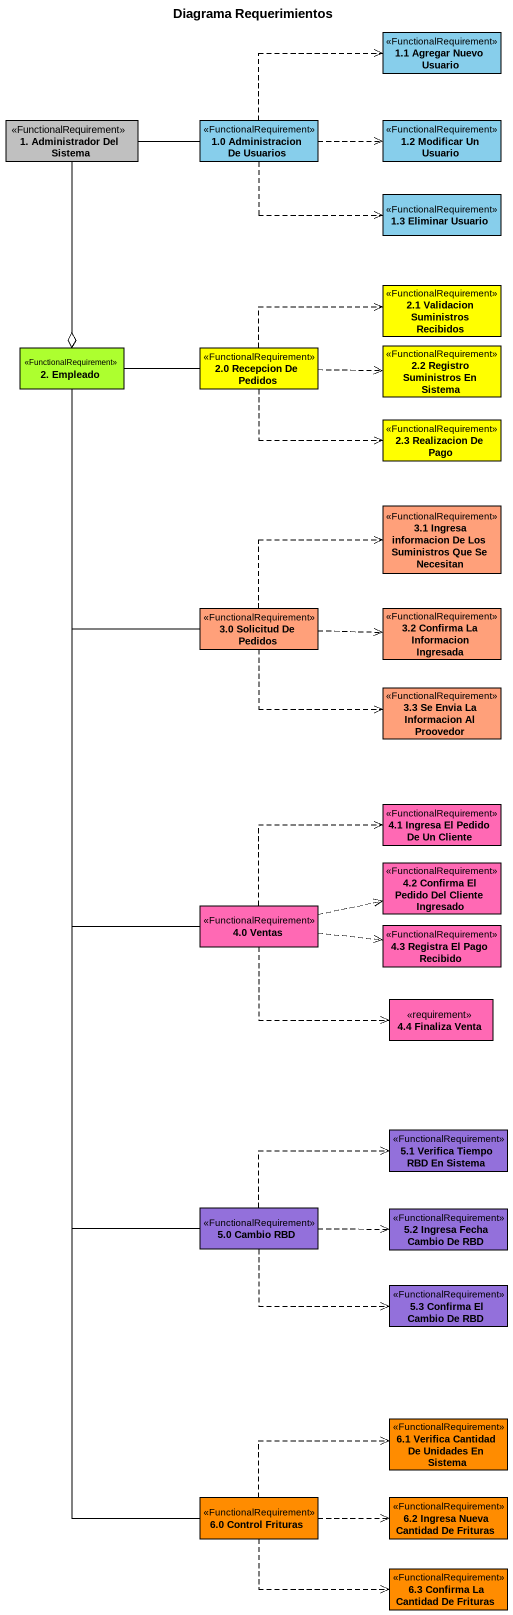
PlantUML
@startuml
title Diagrama Requerimientos
hide circle
hide empty members
class "1.1 Agregar Nuevo Usuario" as r1_1_Agregar_Nuevo_Usuario <<FunctionalRequirement>> #87CEEB
class "1. Administrador Del Sistema" as r1_Administrador_Del_Sistema <<FunctionalRequirement>> #C0C0C0
class "1.0 Administracion De Usuarios" as r1_0_Administracion_De <<FunctionalRequirement>> #87CEEB
class "1.2 Modificar Un Usuario" as r1_2_Modificar_Un_Usuario <<FunctionalRequirement>> #87CEEB
class "1.3 Eliminar Usuario" as r1_3_Eliminar_Usuario <<FunctionalRequirement>> #87CEEB
class "2.1 Validacion Suministros Recibidos" as r2_1_Validacion_Suministros <<FunctionalRequirement>> #FFFF00
class "2. Empleado" as r2_Empleado <<FunctionalRequirement>> #ADFF2F
class "2.0 Recepcion De Pedidos" as r2_0_Recepcion_De_Pedidos <<FunctionalRequirement>> #FFFF00
class "2.2 Registro Suministros En Sistema" as r2_2_Registro_Suministros_En <<FunctionalRequirement>> #FFFF00
class "2.3 Realizacion De Pago" as r2_3_Realizacion_De_Pago <<FunctionalRequirement>> #FFFF00
class "3.1 Ingresa informacion De Los Suministros Que Se Necesitan" as r3_1_Ingresa_informacion_De <<FunctionalRequirement>> #FFA07A
class "3.0 Solicitud De Pedidos" as r3_0_Solicitud_De_Pedidos <<FunctionalRequirement>> #FFA07A
class "3.2 Confirma La Informacion Ingresada" as r3_2_Confirma_La_Informacion <<FunctionalRequirement>> #FFA07A
class "3.3 Se Envia La Informacion Al Proovedor" as r3_3_Se_Envia_La_Informacion <<FunctionalRequirement>> #FFA07A
class "4.1 Ingresa El Pedido De Un Cliente" as r4_1_Ingresa_El_Pedido_De_Un <<FunctionalRequirement>> #FF69B4
class "4.2 Confirma El Pedido Del Cliente Ingresado" as r4_2_Confirma_El_Pedido_Del <<FunctionalRequirement>> #FF69B4
class "4.0 Ventas" as r4_0_Ventas <<FunctionalRequirement>> #FF69B4
class "4.3 Registra El Pago Recibido" as r4_3_Registra_El_Pago <<FunctionalRequirement>> #FF69B4
class "4.4 Finaliza Venta" as r4_4_Finaliza_Venta <<requirement>> #FF69B4
class "5.1 Verifica Tiempo RBD En Sistema" as r5_1_Verifica_Tiempo_RBD_En <<FunctionalRequirement>> #9370DB
class "5.0 Cambio RBD" as r5_0_Cambio_RBD <<FunctionalRequirement>> #9370DB
class "5.2 Ingresa Fecha Cambio De RBD" as r5_2_Ingresa_Fecha_Cambio_De <<FunctionalRequirement>> #9370DB
class "5.3 Confirma El Cambio De RBD" as r5_3_Confirma_El_Cambio_De <<FunctionalRequirement>> #9370DB
class "6.1 Verifica Cantidad De Unidades En Sistema" as r6_1_Verifica_Cantidad_De <<FunctionalRequirement>> #FF8C00
class "6.0 Control Frituras" as r6_0_Control_Frituras <<FunctionalRequirement>> #FF8C00
class "6.2 Ingresa Nueva Cantidad De Frituras" as r6_2_Ingresa_Nueva_Cantidad <<FunctionalRequirement>> #FF8C00
class "6.3 Confirma La Cantidad De Frituras" as r6_3_Confirma_La_Cantidad_De <<FunctionalRequirement>> #FF8C00
r1_Administrador_Del_Sistema -right- r1_0_Administracion_De
r1_Administrador_Del_Sistema --o r2_Empleado
r1_0_Administracion_De .right.> r1_1_Agregar_Nuevo_Usuario
r1_0_Administracion_De .right.> r1_2_Modificar_Un_Usuario
r1_0_Administracion_De .right.> r1_3_Eliminar_Usuario
r2_Empleado -right- r2_0_Recepcion_De_Pedidos
r2_Empleado -- r3_0_Solicitud_De_Pedidos
r2_Empleado -- r4_0_Ventas
r2_Empleado -- r5_0_Cambio_RBD
r2_Empleado -- r6_0_Control_Frituras
r2_0_Recepcion_De_Pedidos .right.> r2_1_Validacion_Suministros
r2_0_Recepcion_De_Pedidos .right.> r2_2_Registro_Suministros_En
r2_0_Recepcion_De_Pedidos .right.> r2_3_Realizacion_De_Pago
r3_0_Solicitud_De_Pedidos .right.> r3_1_Ingresa_informacion_De
r3_0_Solicitud_De_Pedidos .right.> r3_2_Confirma_La_Informacion
r3_0_Solicitud_De_Pedidos .right.> r3_3_Se_Envia_La_Informacion
r4_0_Ventas .right.> r4_1_Ingresa_El_Pedido_De_Un
r4_0_Ventas .right.> r4_2_Confirma_El_Pedido_Del
r4_0_Ventas .right.> r4_3_Registra_El_Pago
r4_0_Ventas .right.> r4_4_Finaliza_Venta
r5_0_Cambio_RBD .right.> r5_1_Verifica_Tiempo_RBD_En
r5_0_Cambio_RBD .right.> r5_2_Ingresa_Fecha_Cambio_De
r5_0_Cambio_RBD .right.> r5_3_Confirma_El_Cambio_De
r6_0_Control_Frituras .right.> r6_1_Verifica_Cantidad_De
r6_0_Control_Frituras .right.> r6_2_Ingresa_Nueva_Cantidad
r6_0_Control_Frituras .right.> r6_3_Confirma_La_Cantidad_De
@enduml
